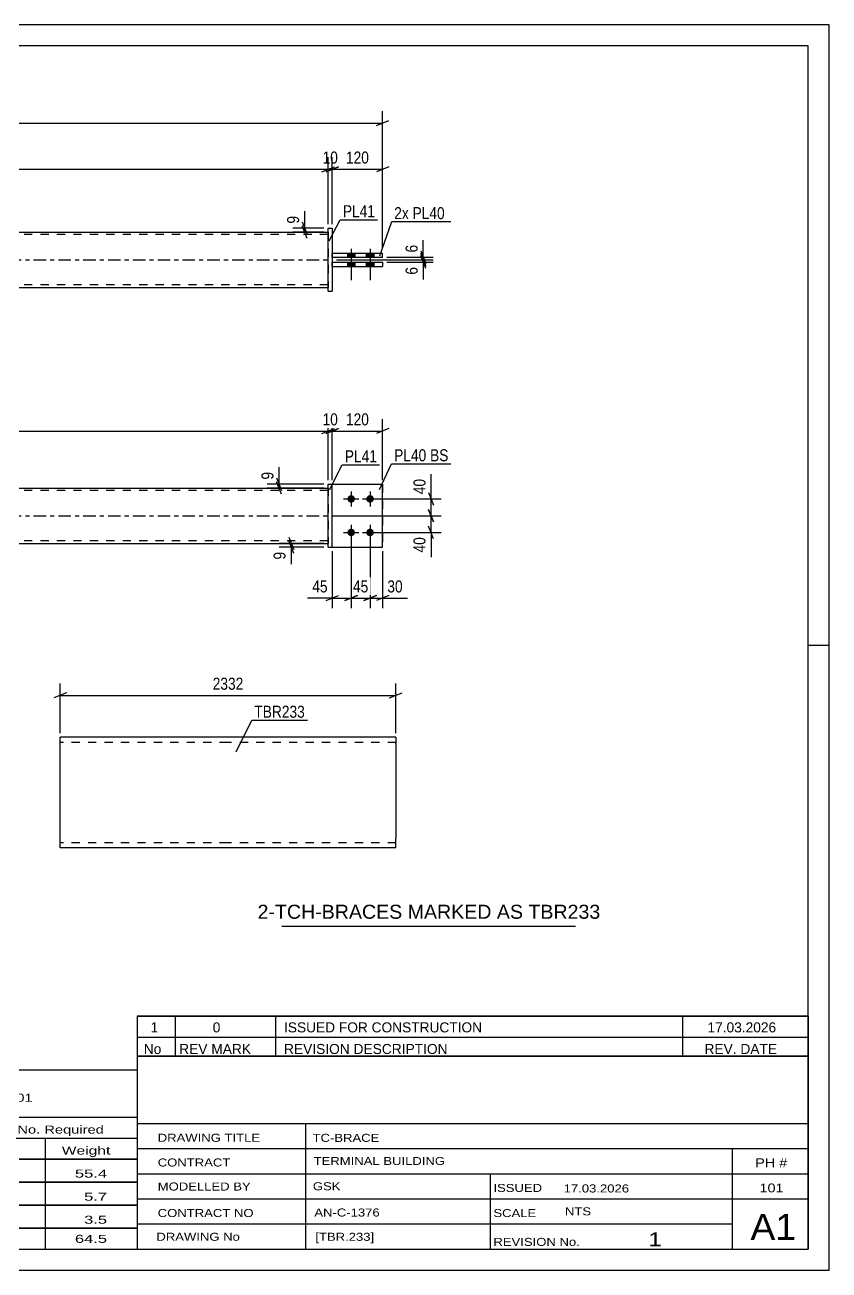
# Model space of a CAD drawing. Header units: millimetres. Extents: x 0 to 420, y 0 to 297.
# Drawn here: x 228.2 to 420, y 0 to 297 of the extents above; entities that cross this region are included whole.
import ezdxf

# ---------------------------------------------------------------- set-up
doc = ezdxf.new("R2010")
doc.units = ezdxf.units.MM
doc.linetypes.add('DXK_LINE_DOT2', pattern=[3.9198, 1.9599, -1.9599])
doc.linetypes.add('DXK_LINE_DOT3', pattern=[5.9187, 2.979, -0.9799, 0.9799, -0.9799])
doc.styles.add('Arial', font='ARIAL.TTF', dxfattribs={"height": 0.2})
doc.styles.add('Arial Narrow', font='ARIALN.TTF', dxfattribs={"height": 0.2})

# ---------------------------------------------------------------- blocks, each defined once
blk = doc.blocks.new('Unknown-582684932-1127')
at = {"color": 5, "linetype": 'Continuous'}
for p, q in [((420, 297), (0, 297)), ((420, 0), (420, 297)), ((415, 292), (5, 292)), ((415, 5), (415, 292)), ((420, 149), (415, 149)), ((5, 5), (415, 5)), ((0, 0), (420, 0))]:
    blk.add_line(p, q, dxfattribs=at)
blk = doc.blocks.new('Bolt-582684932-1413 - 1364')
at = {"linetype": 'Continuous'}
for points in [[(306.02, 184.84), (306.2, 184.82), (306.38, 184.76), (306.55, 184.67), (306.69, 184.54), (306.8, 184.39), (306.87, 184.22), (306.91, 184.03), (306.91, 183.85), (306.87, 183.66), (306.8, 183.49), (306.69, 183.34), (306.55, 183.21), (306.38, 183.12), (306.2, 183.06), (306.02, 183.04), (305.83, 183.06), (305.65, 183.12), (305.49, 183.21), (305.35, 183.34), (305.24, 183.49), (305.16, 183.66), (305.12, 183.85), (305.12, 184.03), (305.16, 184.22), (305.24, 184.39), (305.35, 184.54), (305.49, 184.67), (305.65, 184.76), (305.83, 184.82)], [(310.52, 184.84), (310.7, 184.82), (310.88, 184.76), (311.05, 184.67), (311.19, 184.54), (311.3, 184.39), (311.37, 184.22), (311.41, 184.03), (311.41, 183.85), (311.37, 183.66), (311.3, 183.49), (311.19, 183.34), (311.05, 183.21), (310.88, 183.12), (310.7, 183.06), (310.52, 183.04), (310.33, 183.06), (310.15, 183.12), (309.99, 183.21), (309.85, 183.34), (309.74, 183.49), (309.66, 183.66), (309.62, 183.85), (309.62, 184.03), (309.66, 184.22), (309.74, 184.39), (309.85, 184.54), (309.99, 184.67), (310.15, 184.76), (310.33, 184.82)], [(306.02, 176.84), (306.2, 176.82), (306.38, 176.76), (306.55, 176.67), (306.69, 176.54), (306.8, 176.39), (306.87, 176.22), (306.91, 176.03), (306.91, 175.85), (306.87, 175.66), (306.8, 175.49), (306.69, 175.34), (306.55, 175.21), (306.38, 175.12), (306.2, 175.06), (306.02, 175.04), (305.83, 175.06), (305.65, 175.12), (305.49, 175.21), (305.35, 175.34), (305.24, 175.49), (305.16, 175.66), (305.12, 175.85), (305.12, 176.03), (305.16, 176.22), (305.24, 176.39), (305.35, 176.54), (305.49, 176.67), (305.65, 176.76), (305.83, 176.82)], [(310.52, 176.84), (310.7, 176.82), (310.88, 176.76), (311.05, 176.67), (311.19, 176.54), (311.3, 176.39), (311.37, 176.22), (311.41, 176.03), (311.41, 175.85), (311.37, 175.66), (311.3, 175.49), (311.19, 175.34), (311.05, 175.21), (310.88, 175.12), (310.7, 175.06), (310.52, 175.04), (310.33, 175.06), (310.15, 175.12), (309.99, 175.21), (309.85, 175.34), (309.74, 175.49), (309.66, 175.66), (309.62, 175.85), (309.62, 176.03), (309.66, 176.22), (309.74, 176.39), (309.85, 176.54), (309.99, 176.67), (310.15, 176.76), (310.33, 176.82)]]:
    blk.add_hatch(color=1, dxfattribs=at).paths.add_polyline_path(points)
at = {"color": 1, "linetype": 'Continuous'}
for p, q in [((306.02, 185.74), (306.02, 182.14)), ((310.52, 185.74), (310.52, 182.14)), ((304.22, 183.94), (307.82, 183.94)), ((308.72, 183.94), (312.32, 183.94)), ((304.22, 175.94), (307.82, 175.94)), ((306.02, 177.74), (306.02, 174.14)), ((308.72, 175.94), (312.32, 175.94)), ((310.52, 177.74), (310.52, 174.14))]:
    blk.add_line(p, q, dxfattribs=at)
blk = doc.blocks.new('Part-582684932-1424 - 1364')
at = {"color": 2, "linetype": 'Continuous'}
for p, q in [((300.52, 187.44), (301.52, 187.44)), ((300.52, 172.44), (300.52, 187.44)), ((301.52, 172.44), (301.52, 187.44)), ((300.52, 172.44), (300.52, 172.44)), ((300.52, 172.44), (301.52, 172.44))]:
    blk.add_line(p, q, dxfattribs=at)
at = {"color": 7, "linetype": 'DXK_LINE_DOT2'}
for p, q in [((300.52, 187.44), (301.52, 187.44)), ((300.52, 172.44), (301.52, 172.44))]:
    blk.add_line(p, q, dxfattribs=at)
blk = doc.blocks.new('Part-582684932-1439 - 1364')
at = {"linetype": 'Continuous'}
blk.add_hatch(color=2, dxfattribs=at).paths.add_polyline_path([(154.42, 186.54), (153.62, 187.94), (155.22, 187.94)])
at = {"color": 2, "linetype": 'Continuous'}
for p, q in [((154.42, 186.54), (153.62, 187.94)), ((153.62, 187.94), (155.22, 187.94)), ((155.22, 187.94), (154.42, 186.54)), ((124.42, 186.54), (212.42, 186.54)), ((212.52, 186.54), (300.52, 186.54)), ((124.42, 173.34), (212.42, 173.34)), ((212.52, 173.34), (300.52, 173.34))]:
    blk.add_line(p, q, dxfattribs=at)
at = {"color": 7, "linetype": 'DXK_LINE_DOT2'}
for p, q in [((124.42, 173.34), (124.42, 186.54)), ((212.42, 185.94), (124.42, 185.94)), ((300.52, 185.94), (212.52, 185.94)), ((300.52, 186.54), (300.52, 173.34)), ((212.42, 173.94), (124.42, 173.94)), ((300.52, 173.94), (212.52, 173.94))]:
    blk.add_line(p, q, dxfattribs=at)
at = {"color": 7, "linetype": 'DXK_LINE_DOT3'}
for p, q in [((124.42, 179.94), (212.42, 179.94)), ((212.52, 179.94), (300.52, 179.94))]:
    blk.add_line(p, q, dxfattribs=at)
at = {"color": 2, "linetype": 'Continuous'}
blk.add_circle((154.42, 187.44), 1, dxfattribs=at)
blk = doc.blocks.new('Part-582684932-1444 - 1364')
at = {"color": 2, "linetype": 'Continuous'}
for p, q in [((301.52, 187.44), (313.52, 187.44)), ((313.52, 187.44), (313.52, 187.44)), ((313.52, 172.44), (313.52, 187.44)), ((301.52, 172.44), (313.52, 172.44))]:
    blk.add_line(p, q, dxfattribs=at)
at = {"color": 7, "linetype": 'DXK_LINE_DOT2'}
for p, q in [((301.52, 187.44), (313.52, 187.44)), ((301.52, 172.44), (301.52, 187.44)), ((301.52, 172.44), (301.52, 172.44)), ((301.52, 172.44), (313.52, 172.44))]:
    blk.add_line(p, q, dxfattribs=at)
blk = doc.blocks.new('Part-582684932-1449 - 1364')
at = {"color": 7, "linetype": 'DXK_LINE_DOT2'}
for p, q in [((301.52, 187.44), (313.52, 187.44)), ((301.52, 172.44), (301.52, 187.44)), ((301.52, 187.44), (313.52, 187.44)), ((313.52, 187.44), (313.52, 187.44)), ((313.52, 187.44), (313.52, 172.44)), ((301.52, 172.44), (301.52, 172.44)), ((301.52, 172.44), (313.52, 172.44)), ((301.52, 172.44), (313.52, 172.44))]:
    blk.add_line(p, q, dxfattribs=at)
blk = doc.blocks.new('Part-582684932-1751 - 1745')
at = {"linetype": 'Continuous'}
blk.add_hatch(color=2, dxfattribs=at).paths.add_polyline_path([(154.42, 240.99), (153.62, 242.39), (155.22, 242.39)])
at = {"color": 2, "linetype": 'Continuous'}
for p, q in [((124.42, 247.59), (212.42, 247.59)), ((212.52, 247.59), (300.52, 247.59)), ((154.42, 240.99), (153.62, 242.39)), ((153.62, 242.39), (155.22, 242.39)), ((155.22, 242.39), (154.42, 240.99)), ((124.42, 234.39), (212.42, 234.39)), ((212.52, 234.39), (300.52, 234.39))]:
    blk.add_line(p, q, dxfattribs=at)
at = {"color": 7, "linetype": 'DXK_LINE_DOT2'}
for p, q in [((124.42, 247.59), (124.42, 234.39)), ((212.42, 246.99), (124.42, 246.99)), ((300.52, 246.99), (212.52, 246.99)), ((300.52, 247.59), (300.52, 234.39)), ((212.42, 234.99), (124.42, 234.99)), ((300.52, 234.99), (212.52, 234.99))]:
    blk.add_line(p, q, dxfattribs=at)
at = {"color": 7, "linetype": 'DXK_LINE_DOT3'}
for p, q in [((124.42, 240.99), (212.42, 240.99)), ((212.52, 240.99), (300.52, 240.99))]:
    blk.add_line(p, q, dxfattribs=at)
at = {"color": 2, "linetype": 'Continuous'}
blk.add_circle((154.42, 241.89), 1, dxfattribs=at)
blk = doc.blocks.new('Part-582684932-1756 - 1745')
at = {"color": 2, "linetype": 'Continuous'}
for p, q in [((301.52, 240.39), (313.52, 240.39)), ((301.52, 239.39), (301.52, 240.39)), ((301.52, 239.39), (301.52, 239.39)), ((301.52, 239.39), (313.52, 239.39)), ((313.52, 240.39), (313.52, 239.39))]:
    blk.add_line(p, q, dxfattribs=at)
at = {"color": 7, "linetype": 'DXK_LINE_DOT2'}
for p, q in [((301.52, 240.39), (313.52, 240.39)), ((301.52, 239.39), (313.52, 239.39))]:
    blk.add_line(p, q, dxfattribs=at)
blk = doc.blocks.new('Part-582684932-1761 - 1745')
at = {"color": 2, "linetype": 'Continuous'}
for p, q in [((301.52, 242.59), (313.52, 242.59)), ((301.52, 241.59), (301.52, 242.59)), ((301.52, 241.59), (301.52, 241.59)), ((301.52, 241.59), (313.52, 241.59)), ((313.52, 241.59), (313.52, 242.59))]:
    blk.add_line(p, q, dxfattribs=at)
at = {"color": 7, "linetype": 'DXK_LINE_DOT2'}
for p, q in [((301.52, 242.59), (313.52, 242.59)), ((301.52, 241.59), (313.52, 241.59))]:
    blk.add_line(p, q, dxfattribs=at)
blk = doc.blocks.new('Part-582684932-1766 - 1745')
at = {"color": 2, "linetype": 'Continuous'}
for p, q in [((300.52, 248.49), (300.52, 248.49)), ((300.52, 233.49), (300.52, 248.49)), ((300.52, 248.49), (301.52, 248.49)), ((301.52, 248.49), (301.52, 248.49)), ((301.52, 248.49), (301.52, 233.49)), ((300.52, 233.49), (301.52, 233.49)), ((300.52, 233.49), (300.52, 233.49)), ((301.52, 233.49), (301.52, 233.49))]:
    blk.add_line(p, q, dxfattribs=at)
at = {"color": 7, "linetype": 'DXK_LINE_DOT2'}
for p, q in [((300.52, 248.49), (301.52, 248.49)), ((300.52, 233.49), (301.52, 233.49)), ((301.52, 233.49), (301.52, 233.49))]:
    blk.add_line(p, q, dxfattribs=at)
blk = doc.blocks.new('Bolt-582684932-1782 - 1745')
at = {"linetype": 'Continuous'}
for points in [[(306.92, 242.59), (305.12, 242.59), (305.12, 241.59), (306.92, 241.59)], [(306.92, 242.59), (305.12, 242.59), (305.12, 241.59), (306.92, 241.59)], [(311.42, 242.59), (309.62, 242.59), (309.62, 241.59), (311.42, 241.59)], [(311.42, 242.59), (309.62, 242.59), (309.62, 241.59), (311.42, 241.59)], [(306.92, 240.39), (305.12, 240.39), (305.12, 239.39), (306.92, 239.39)], [(306.92, 240.39), (305.12, 240.39), (305.12, 239.39), (306.92, 239.39)], [(311.42, 240.39), (309.62, 240.39), (309.62, 239.39), (311.42, 239.39)], [(311.42, 240.39), (309.62, 240.39), (309.62, 239.39), (311.42, 239.39)]]:
    blk.add_hatch(color=1, dxfattribs=at).paths.add_polyline_path(points)
at = {"color": 1, "linetype": 'Continuous'}
for p, q in [((306.02, 243.59), (306.02, 236.09)), ((306.02, 243.59), (306.02, 236.09)), ((310.52, 243.59), (310.52, 236.09)), ((310.52, 243.59), (310.52, 236.09)), ((305.12, 242.59), (305.12, 241.59)), ((305.12, 242.59), (305.12, 241.59)), ((306.92, 242.59), (306.92, 241.59)), ((306.92, 242.59), (306.92, 241.59)), ((309.62, 242.59), (309.62, 241.59)), ((309.62, 242.59), (309.62, 241.59)), ((311.42, 242.59), (311.42, 241.59)), ((311.42, 242.59), (311.42, 241.59)), ((305.12, 240.39), (305.12, 239.39)), ((305.12, 240.39), (305.12, 239.39)), ((306.92, 240.39), (306.92, 239.39)), ((306.92, 240.39), (306.92, 239.39)), ((309.62, 240.39), (309.62, 239.39)), ((309.62, 240.39), (309.62, 239.39)), ((311.42, 240.39), (311.42, 239.39)), ((311.42, 240.39), (311.42, 239.39))]:
    blk.add_line(p, q, dxfattribs=at)
blk = doc.blocks.new('Part-582684932-2260 - 2254')
at = {"color": 2, "linetype": 'Continuous'}
for p, q in [((276.59, 127.08), (236.59, 127.08)), ((236.59, 100.86), (236.59, 127.08)), ((316.69, 127.08), (276.69, 127.08)), ((316.69, 127.08), (316.69, 103.08)), ((316.69, 100.68), (316.69, 103.08)), ((236.59, 100.68), (236.59, 100.86)), ((276.59, 100.68), (236.59, 100.68)), ((316.69, 100.68), (276.69, 100.68))]:
    blk.add_line(p, q, dxfattribs=at)
at = {"color": 7, "linetype": 'DXK_LINE_DOT2'}
for p, q in [((276.59, 125.88), (236.59, 125.88)), ((316.69, 125.88), (276.69, 125.88)), ((316.69, 125.88), (316.69, 125.79)), ((316.69, 125.79), (316.69, 125.88)), ((316.69, 125.6), (316.69, 125.79)), ((316.69, 125.79), (316.69, 125.6)), ((236.59, 101.88), (236.59, 101.97)), ((276.59, 101.88), (236.59, 101.88)), ((316.69, 101.88), (276.69, 101.88)), ((316.69, 101.97), (316.69, 102.62)), ((316.69, 101.88), (316.69, 101.97))]:
    blk.add_line(p, q, dxfattribs=at)
blk = doc.blocks.new('StraightDimension-582684932-1681 - 1364')
at = {"color": 7, "linetype": 'Continuous'}
for p, q in [((324.48, 181.44), (325.68, 178.44)), ((301.52, 179.94), (327.48, 179.94)), ((325.08, 175.94), (325.08, 179.94)), ((311.52, 175.94), (327.48, 175.94)), ((325.68, 174.44), (324.48, 177.44))]:
    blk.add_line(p, q, dxfattribs=at)
at = {"color": 0}
blk.add_wipeout([(324.33, 175.41), (320.13, 175.41), (320.13, 170.56), (324.33, 170.56)], dxfattribs=at)
at = {"color": 7, "linetype": 'Continuous'}
blk.add_line((325.08, 175.94), (325.08, 170.03), dxfattribs=at)
blk.add_line((325.08, 175.94), (325.08, 170.03), dxfattribs=at)
at = {"color": 3, "style": 'Arial Narrow'}
blk.add_text('40', height=2.863, rotation=90.0002, dxfattribs=at).set_placement((323.73, 171.16))
blk = doc.blocks.new('StraightDimension-582684932-1529 - 1364')
at = {"color": 7, "linetype": 'Continuous'}
for p, q in [((301.52, 188.44), (301.52, 202.98)), ((313.52, 188.44), (313.52, 202.98)), ((300.02, 199.53), (303.02, 200.73)), ((301.52, 200.13), (313.52, 200.13)), ((315.02, 200.73), (312.02, 199.53))]:
    blk.add_line(p, q, dxfattribs=at)
at = {"color": 0}
blk.add_wipeout([(310.86, 200.88), (310.86, 205.08), (304.17, 205.08), (304.17, 200.88)], dxfattribs=at)
at = {"color": 3, "style": 'Arial Narrow'}
blk.add_text('120', height=2.863, dxfattribs=at).set_placement((304.77, 201.48))
blk = doc.blocks.new('StraightDimension-582684932-1641 - 1364')
at = {"color": 7, "linetype": 'Continuous'}
for p, q in [((310.52, 174.94), (310.52, 157.89)), ((313.52, 171.44), (313.52, 157.89)), ((309.02, 159.69), (312.02, 160.89)), ((315.02, 160.89), (312.02, 159.69)), ((310.52, 160.29), (313.52, 160.29))]:
    blk.add_line(p, q, dxfattribs=at)
at = {"color": 0}
blk.add_wipeout([(318.9, 161.04), (318.9, 165.24), (314.04, 165.24), (314.04, 161.04)], dxfattribs=at)
at = {"color": 7, "linetype": 'Continuous'}
blk.add_line((313.52, 160.29), (319.42, 160.29), dxfattribs=at)
blk.add_line((313.52, 160.29), (319.42, 160.29), dxfattribs=at)
at = {"color": 3, "style": 'Arial Narrow'}
blk.add_text('30', height=2.863, dxfattribs=at).set_placement((314.64, 161.64))
blk = doc.blocks.new('StraightDimension-582684932-1502 - 1364')
at = {"color": 7, "linetype": 'Continuous'}
for p, q in [((124.42, 188.44), (124.42, 202.98)), ((300.52, 188.44), (300.52, 202.98)), ((125.92, 200.73), (122.92, 199.53)), ((124.42, 200.13), (300.52, 200.13)), ((299.02, 199.53), (302.02, 200.73))]:
    blk.add_line(p, q, dxfattribs=at)
at = {"color": 0}
blk.add_wipeout([(216.72, 200.88), (216.72, 205.08), (208.21, 205.08), (208.21, 200.88)], dxfattribs=at)
at = {"color": 3, "style": 'Arial Narrow'}
blk.add_text('2332', height=2.863, dxfattribs=at).set_placement((208.81, 201.48))
blk = doc.blocks.new('StraightDimension-582684932-1511 - 1364')
at = {"color": 7, "linetype": 'Continuous'}
for p, q in [((300.52, 188.44), (300.52, 202.98)), ((301.52, 188.44), (301.52, 202.98)), ((299.02, 199.53), (302.02, 200.73)), ((303.02, 200.73), (300.02, 199.53)), ((300.52, 200.13), (301.52, 200.13))]:
    blk.add_line(p, q, dxfattribs=at)
at = {"color": 0}
blk.add_wipeout([(303.44, 200.88), (303.44, 205.08), (298.59, 205.08), (298.59, 200.88)], dxfattribs=at)
at = {"color": 3, "style": 'Arial Narrow'}
blk.add_text('10', height=2.863, dxfattribs=at).set_placement((299.19, 201.48))
blk = doc.blocks.new('StraightDimension-582684932-1632 - 1364')
at = {"color": 7, "linetype": 'Continuous'}
for p, q in [((299.52, 173.34), (288.87, 173.34)), ((299.52, 172.44), (288.87, 172.44)), ((291.12, 174.84), (292.32, 171.84)), ((292.32, 170.94), (291.12, 173.94)), ((291.72, 172.44), (291.72, 173.34))]:
    blk.add_line(p, q, dxfattribs=at)
at = {"color": 0}
blk.add_wipeout([(290.97, 171.91), (286.77, 171.91), (286.77, 168.89), (290.97, 168.89)], dxfattribs=at)
at = {"color": 7, "linetype": 'Continuous'}
blk.add_line((291.72, 172.44), (291.72, 168.36), dxfattribs=at)
blk.add_line((291.72, 172.44), (291.72, 168.36), dxfattribs=at)
at = {"color": 3, "style": 'Arial Narrow'}
blk.add_text('9', height=2.86, rotation=90.0002, dxfattribs=at).set_placement((290.37, 169.49))
blk = doc.blocks.new('StraightDimension-582684932-1654 - 1364')
at = {"color": 7, "linetype": 'Continuous'}
for p, q in [((306.02, 174.94), (306.02, 157.89)), ((310.52, 174.94), (310.52, 157.89)), ((304.52, 159.69), (307.52, 160.89)), ((312.02, 160.89), (309.02, 159.69)), ((306.02, 160.29), (310.52, 160.29))]:
    blk.add_line(p, q, dxfattribs=at)
at = {"color": 0}
blk.add_wipeout([(310.69, 161.04), (310.69, 165.24), (305.84, 165.24), (305.84, 161.04)], dxfattribs=at)
at = {"color": 3, "style": 'Arial Narrow'}
blk.add_text('45', height=2.863, dxfattribs=at).set_placement((306.44, 161.64))
blk = doc.blocks.new('StraightDimension-582684932-1664 - 1364')
at = {"color": 7, "linetype": 'Continuous'}
for p, q in [((306.02, 174.94), (306.02, 157.89)), ((301.52, 171.44), (301.52, 157.89)), ((300.02, 159.69), (303.02, 160.89)), ((307.52, 160.89), (304.52, 159.69)), ((301.52, 160.29), (306.02, 160.29))]:
    blk.add_line(p, q, dxfattribs=at)
at = {"color": 0}
blk.add_wipeout([(300.99, 161.04), (300.99, 165.24), (296.14, 165.24), (296.14, 161.04)], dxfattribs=at)
at = {"color": 7, "linetype": 'Continuous'}
blk.add_line((301.52, 160.29), (295.61, 160.29), dxfattribs=at)
blk.add_line((301.52, 160.29), (295.61, 160.29), dxfattribs=at)
at = {"color": 3, "style": 'Arial Narrow'}
blk.add_text('45', height=2.863, dxfattribs=at).set_placement((296.74, 161.64))
blk = doc.blocks.new('StraightDimension-582684932-1694 - 1364')
at = {"color": 7, "linetype": 'Continuous'}
for p, q in [((324.48, 185.44), (325.68, 182.44)), ((311.52, 183.94), (327.48, 183.94)), ((325.68, 178.44), (324.48, 181.44)), ((325.08, 179.94), (325.08, 183.94)), ((301.52, 179.94), (327.48, 179.94))]:
    blk.add_line(p, q, dxfattribs=at)
at = {"color": 0}
blk.add_wipeout([(324.33, 189.32), (320.13, 189.32), (320.13, 184.46), (324.33, 184.46)], dxfattribs=at)
at = {"color": 7, "linetype": 'Continuous'}
blk.add_line((325.08, 183.94), (325.08, 189.85), dxfattribs=at)
blk.add_line((325.08, 183.94), (325.08, 189.85), dxfattribs=at)
at = {"color": 3, "style": 'Arial Narrow'}
blk.add_text('40', height=2.863, rotation=90.0002, dxfattribs=at).set_placement((323.73, 185.06))
blk = doc.blocks.new('StraightDimension-582684932-1708 - 1364')
at = {"color": 7, "linetype": 'Continuous'}
for p, q in [((299.52, 187.44), (285.98, 187.44)), ((288.23, 188.94), (289.43, 185.94)), ((289.43, 185.04), (288.23, 188.04)), ((288.83, 186.54), (288.83, 187.44)), ((299.52, 186.54), (285.98, 186.54))]:
    blk.add_line(p, q, dxfattribs=at)
at = {"color": 0}
blk.add_wipeout([(288.08, 190.99), (283.88, 190.99), (283.88, 187.96), (288.08, 187.96)], dxfattribs=at)
at = {"color": 7, "linetype": 'Continuous'}
blk.add_line((288.83, 187.44), (288.83, 191.52), dxfattribs=at)
blk.add_line((288.83, 187.44), (288.83, 191.52), dxfattribs=at)
at = {"color": 3, "style": 'Arial Narrow'}
blk.add_text('9', height=2.86, rotation=90.0002, dxfattribs=at).set_placement((287.48, 188.56))
blk = doc.blocks.new('StraightDimension-582684932-1902 - 1745')
at = {"color": 7, "linetype": 'Continuous'}
for p, q in [((300.52, 249.49), (300.52, 265.43)), ((301.52, 249.49), (301.52, 265.43)), ((299.02, 261.98), (302.02, 263.18)), ((303.02, 263.18), (300.02, 261.98)), ((300.52, 262.58), (301.52, 262.58))]:
    blk.add_line(p, q, dxfattribs=at)
at = {"color": 0}
blk.add_wipeout([(303.44, 263.33), (303.44, 267.53), (298.59, 267.53), (298.59, 263.33)], dxfattribs=at)
at = {"color": 3, "style": 'Arial Narrow'}
blk.add_text('10', height=2.863, dxfattribs=at).set_placement((299.19, 263.93))
blk = doc.blocks.new('StraightDimension-582684932-1787 - 1745')
at = {"color": 7, "linetype": 'Continuous'}
for p, q in [((294.34, 249.99), (295.54, 246.99)), ((299.52, 248.49), (292.09, 248.49)), ((299.52, 247.59), (292.09, 247.59)), ((295.54, 246.09), (294.34, 249.09)), ((294.94, 247.59), (294.94, 248.49))]:
    blk.add_line(p, q, dxfattribs=at)
at = {"color": 0}
blk.add_wipeout([(294.19, 252.04), (289.99, 252.04), (289.99, 249.01), (294.19, 249.01)], dxfattribs=at)
at = {"color": 7, "linetype": 'Continuous'}
blk.add_line((294.94, 248.49), (294.94, 252.56), dxfattribs=at)
blk.add_line((294.94, 248.49), (294.94, 252.56), dxfattribs=at)
at = {"color": 3, "style": 'Arial Narrow'}
blk.add_text('9', height=2.86, rotation=90.0002, dxfattribs=at).set_placement((293.59, 249.61))
blk = doc.blocks.new('StraightDimension-582684932-1798 - 1745')
at = {"color": 7, "linetype": 'Continuous'}
for p, q in [((302.52, 240.99), (325.61, 240.99)), ((322.61, 242.49), (323.81, 239.49)), ((323.81, 238.89), (322.61, 241.89)), ((323.21, 240.39), (323.21, 240.99)), ((314.52, 240.39), (325.61, 240.39))]:
    blk.add_line(p, q, dxfattribs=at)
at = {"color": 0}
blk.add_wipeout([(322.46, 239.86), (318.26, 239.86), (318.26, 236.83), (322.46, 236.83)], dxfattribs=at)
at = {"color": 7, "linetype": 'Continuous'}
blk.add_line((323.21, 240.39), (323.21, 236.31), dxfattribs=at)
blk.add_line((323.21, 240.39), (323.21, 236.31), dxfattribs=at)
at = {"color": 3, "style": 'Arial Narrow'}
blk.add_text('6', height=2.86, rotation=90.0002, dxfattribs=at).set_placement((321.86, 237.43))
blk = doc.blocks.new('StraightDimension-582684932-1807 - 1745')
at = {"color": 7, "linetype": 'Continuous'}
for p, q in [((302.52, 240.99), (325.61, 240.99)), ((314.52, 241.59), (325.61, 241.59)), ((322.61, 243.09), (323.81, 240.09)), ((323.81, 239.49), (322.61, 242.49)), ((323.21, 240.99), (323.21, 241.59))]:
    blk.add_line(p, q, dxfattribs=at)
at = {"color": 0}
blk.add_wipeout([(322.46, 245.14), (318.26, 245.14), (318.26, 242.11), (322.46, 242.11)], dxfattribs=at)
at = {"color": 7, "linetype": 'Continuous'}
blk.add_line((323.21, 241.59), (323.21, 245.66), dxfattribs=at)
blk.add_line((323.21, 241.59), (323.21, 245.66), dxfattribs=at)
at = {"color": 3, "style": 'Arial Narrow'}
blk.add_text('6', height=2.86, rotation=90.0002, dxfattribs=at).set_placement((321.86, 242.71))
blk = doc.blocks.new('StraightDimension-582684932-1892 - 1745')
at = {"color": 7, "linetype": 'Continuous'}
for p, q in [((124.42, 249.49), (124.42, 265.43)), ((300.52, 249.49), (300.52, 265.43)), ((125.92, 263.18), (122.92, 261.98)), ((124.42, 262.58), (300.52, 262.58)), ((299.02, 261.98), (302.02, 263.18))]:
    blk.add_line(p, q, dxfattribs=at)
at = {"color": 0}
blk.add_wipeout([(216.72, 263.33), (216.72, 267.53), (208.21, 267.53), (208.21, 263.33)], dxfattribs=at)
at = {"color": 3, "style": 'Arial Narrow'}
blk.add_text('2332', height=2.863, dxfattribs=at).set_placement((208.81, 263.93))
blk = doc.blocks.new('StraightDimension-582684932-1912 - 1745')
at = {"color": 7, "linetype": 'Continuous'}
for p, q in [((301.52, 249.49), (301.52, 265.43)), ((313.52, 243.59), (313.52, 265.43)), ((300.02, 261.98), (303.02, 263.18)), ((301.52, 262.58), (313.52, 262.58)), ((315.02, 263.18), (312.02, 261.98))]:
    blk.add_line(p, q, dxfattribs=at)
at = {"color": 0}
blk.add_wipeout([(310.86, 263.33), (310.86, 267.53), (304.17, 267.53), (304.17, 263.33)], dxfattribs=at)
at = {"color": 3, "style": 'Arial Narrow'}
blk.add_text('120', height=2.863, dxfattribs=at).set_placement((304.77, 263.93))
blk = doc.blocks.new('StraightDimension-582684932-1923 - 1745')
at = {"color": 7, "linetype": 'Continuous'}
for p, q in [((111.42, 243.59), (111.42, 276.43)), ((313.52, 243.59), (313.52, 276.43)), ((112.92, 274.18), (109.92, 272.98)), ((111.42, 273.58), (313.52, 273.58)), ((312.02, 272.98), (315.02, 274.18))]:
    blk.add_line(p, q, dxfattribs=at)
at = {"color": 0}
blk.add_wipeout([(216.72, 274.33), (216.72, 278.53), (208.21, 278.53), (208.21, 274.33)], dxfattribs=at)
at = {"color": 3, "style": 'Arial Narrow'}
blk.add_text('2592', height=2.863, dxfattribs=at).set_placement((208.81, 274.93))
blk = doc.blocks.new('StraightDimension-582684932-2264 - 2254')
at = {"color": 7, "linetype": 'Continuous'}
for p, q in [((236.59, 128.08), (236.59, 139.93)), ((316.69, 128.08), (316.69, 139.93)), ((238.09, 137.68), (235.09, 136.48)), ((236.59, 137.08), (316.69, 137.08)), ((315.19, 136.48), (318.19, 137.68))]:
    blk.add_line(p, q, dxfattribs=at)
at = {"color": 0}
blk.add_wipeout([(280.9, 137.83), (280.9, 142.03), (272.39, 142.03), (272.39, 137.83)], dxfattribs=at)
at = {"color": 3, "style": 'Arial Narrow'}
blk.add_text('2332', height=2.863, dxfattribs=at).set_placement((272.99, 138.43))
blk = doc.blocks.new('Unknown-582684932-2784')
at = {"color": 7, "linetype": 'Continuous'}
for p, q in [((255, 51.05), (255, 5)), ((255, 51.05), (415, 51.05)), ((415, 51), (415, 5)), ((255, 35), (415, 35)), ((295.14, 35), (295.14, 5)), ((255, 29), (415, 29)), ((397, 5.05), (397, 29.05)), ((255, 23), (415, 23)), ((339.14, 23), (339.14, 5)), ((255, 17), (415, 17)), ((255, 11), (397, 11)), ((255, 5), (415, 5))]:
    blk.add_line(p, q, dxfattribs=at)
at = {"color": 7, "style": 'Arial Narrow'}
for s, height, width, p in [('DRAWING TITLE', 1.9089, 1.425378, (259.88, 30.61)), ('TC-BRACE', 1.909, 1.425378, (296.81, 30.59)), ('TERMINAL BUILDING', 1.9089, 1.425378, (297.06, 25.07)), ('CONTRACT', 1.909, 1.425378, (259.88, 24.71)), ('MODELLED BY', 1.9089, 1.425378, (259.88, 18.98)), ('GSK', 1.909, 1.425378, (296.88, 19.04)), ('ISSUED', 1.909, 1.425378, (339.94, 18.64)), ('17.03.2026', 1.909, 1.425378, (356.69, 18.52)), ('CONTRACT NO', 1.9089, 1.425378, (259.88, 12.66)), ('AN-C-1376', 1.909, 1.425378, (297.23, 12.78)), ('SCALE', 1.909, 1.425378, (339.94, 12.65)), ('A1', 6.204, 1.25, (401.24, 7.2)), ('DRAWING No', 1.909, 1.425378, (259.56, 7)), ('[TBR.233]', 1.909, 1.425378, (297.46, 6.99)), ('1', 3.34, 1.5, (376.91, 5.68)), ('REVISION No.', 1.9089, 1.425378, (339.94, 5.77))]:
    blk.add_text(s, height=height, dxfattribs=dict(at, width=width)).set_placement(p)
at = {"color": 7, "linetype": 'Continuous', "style": 'Arial Narrow'}
for s, height, width, p in [('PH #', 2.1, 1.42538, (402.4, 24.55)), ('101', 2.1, 1.42538, (403.41, 18.55)), ('NTS', 1.909, 1.425378, (357, 13.05))]:
    blk.add_text(s, height=height, dxfattribs=dict(at, width=width)).set_placement(p)
blk = doc.blocks.new('Unknown-582684932-2785')
at = {"color": 7, "linetype": 'Continuous'}
for p, q in [((255, 60.55), (415, 60.55)), ((415, 60.55), (255, 60.55)), ((255, 60.55), (255, 55.55)), ((264, 60.55), (264, 55.55)), ((288, 60.55), (288, 55.55)), ((385, 60.55), (385, 55.55)), ((415, 60.55), (415, 55.55)), ((255, 55.55), (415, 55.55)), ((255, 55.55), (255, 51.05)), ((255, 55.55), (415, 55.55)), ((264, 55.55), (264, 51.05)), ((288, 55.55), (288, 51.05)), ((385, 55.55), (385, 51.05)), ((415, 55.55), (415, 51.05)), ((415, 51.05), (255, 51.05))]:
    blk.add_line(p, q, dxfattribs=at)
at = {"color": 7, "linetype": 'Continuous', "style": 'Arial Narrow'}
for s, height, width, p in [('1', 2.39, 1.196471, (258.16, 56.7)), ('0', 2.39, 1.196471, (273, 56.7)), ('ISSUED FOR CONSTRUCTION', 2.3861, 1.196471, (290, 56.7)), ('17.03.2026', 2.386, 1.196471, (391, 56.7)), ('No', 2.386, 1.2, (256.54, 51.55)), ('REV MARK', 2.386, 1.2, (265, 51.55)), ('REVISION DESCRIPTION', 2.3861, 1.2, (290, 51.55)), ('REV. DATE', 2.386, 1.2, (390.28, 51.55))]:
    blk.add_text(s, height=height, dxfattribs=dict(at, width=width)).set_placement(p)
blk = doc.blocks.new('Unknown-582684932-2786')
at = {"color": 7, "linetype": 'Continuous'}
for p, q in [((95, 47.75), (255, 47.75)), ((95, 36.5), (95, 47.75)), ((255, 47.75), (255, 36.5)), ((95, 36.5), (255, 36.5)), ((95, 36.5), (95, 31.5)), ((255, 36.5), (255, 31.5)), ((95, 31.5), (255, 31.5)), ((95, 31.5), (95, 26.5)), ((119, 31.5), (119, 26.5)), ((154.5, 31.5), (154.5, 26.5)), ((180.5, 31.5), (180.5, 26.5)), ((193.5, 31.5), (193.5, 26.5)), ((211, 31.5), (211, 26.5)), ((233, 31.5), (233, 26.5)), ((255, 31.5), (255, 26.5)), ((95, 26.5), (255, 26.5)), ((95, 26.45), (95, 21.05)), ((95, 26.45), (255, 26.45)), ((119, 26.5), (119, 21)), ((154.5, 26.5), (154.5, 21)), ((180.5, 26.5), (180.5, 21)), ((193.5, 26.5), (193.5, 21)), ((211, 26.5), (211, 21)), ((233, 26.5), (233, 21)), ((255, 26.45), (255, 21.05)), ((95, 21.05), (255, 21.05)), ((95, 20.95), (95, 15.55)), ((95, 20.95), (255, 20.95)), ((119, 21), (119, 15.5)), ((154.5, 21), (154.5, 15.5)), ((180.5, 21), (180.5, 15.5)), ((193.5, 21), (193.5, 15.5)), ((211, 21), (211, 15.5)), ((233, 21), (233, 15.5)), ((255, 20.95), (255, 15.55)), ((95, 15.55), (255, 15.55)), ((95, 15.45), (95, 10.05)), ((95, 15.45), (255, 15.45)), ((119, 15.5), (119, 10)), ((154.5, 15.5), (154.5, 10)), ((180.5, 15.5), (180.5, 10)), ((193.5, 15.5), (193.5, 10)), ((211, 15.5), (211, 10)), ((233, 15.5), (233, 10)), ((255, 15.45), (255, 10.05)), ((95, 10.05), (255, 10.05)), ((95, 10), (255, 10)), ((95, 10), (95, 5)), ((211, 10), (211, 5)), ((233, 10), (233, 5)), ((255, 10), (255, 5)), ((95, 5), (255, 5))]:
    blk.add_line(p, q, dxfattribs=at)
at = {"color": 7, "style": 'Arial Narrow'}
for s, height, width, p in [('GENERAL NOTES & WELD DETAILS :', 2.8633, 1.4, (96.15, 40.06)), ('REFER TYP DRAWING TYP-01', 1.9089, 1.6, (179.7, 40.16)), ("MATERIAL LIST FOR ASSEMBLY MK'D", 1.9089, 1.6, (96.15, 32.56)), ('TBR233', 1.909, 1.794707, (187.59, 32.47)), ('2', 1.91, 1.794707, (217.08, 32.56)), ('No. Required', 1.9089, 1.6, (226.41, 32.56)), ('Mark', 1.909, 1.7, (96.34, 27.5)), ('Profile', 1.909, 1.7, (129.41, 27.5)), ('Material', 1.909, 1.7, (159.54, 27.56)), ('No.', 1.909, 1.7, (184.5, 27.56)), ('Length', 1.909, 1.7, (195, 27.56)), ('Area', 1.909, 1.7, (217.5, 27.56)), ('Weight', 1.909, 1.7, (237, 27.56))]:
    blk.add_text(s, height=height, dxfattribs=dict(at, width=width)).set_placement(p)
at = {"color": 7, "linetype": 'Continuous', "style": 'Arial Narrow'}
for s, height, width, p in [('TBR233', 1.909, 1.794707, (96.5, 22.06)), ('SHS132*6', 1.909, 1.794707, (121, 22.06)), ('E350', 1.909, 1.794707, (160.74, 22.06)), ('1', 1.91, 1.794707, (184.86, 22.06)), ('2332', 1.909, 1.794707, (197.58, 22.06)), ('1.2', 1.909, 1.794707, (221.32, 22.06)), ('55.4', 1.909, 1.794707, (240.14, 22.06)), ('PL40', 1.909, 1.794707, (96.5, 16.56)), ('PL10*120', 1.909, 1.794707, (121, 16.56)), ('E350', 1.909, 1.794707, (160.74, 16.56)), ('4', 1.91, 1.794707, (184.86, 16.56)), ('150', 1.909, 1.794707, (199.77, 16.56)), ('0.0', 1.909, 1.794707, (221.32, 16.56)), ('5.7', 1.909, 1.794707, (242.33, 16.56)), ('PL41', 1.909, 1.794707, (96.5, 11.06)), ('PL10*150', 1.909, 1.794707, (121, 11.06)), ('E350', 1.909, 1.794707, (160.74, 11.06)), ('2', 1.91, 1.794707, (184.86, 11.06)), ('150', 1.909, 1.794707, (199.77, 11.06)), ('0.1', 1.909, 1.794707, (221.32, 11.06)), ('3.5', 1.909, 1.794707, (242.33, 11.06)), ('Total', 1.909, 1.7, (197.33, 6.5)), ('1.5', 1.909, 1.794707, (220.83, 6.5)), ('64.5', 1.909, 1.794707, (240.14, 6.5))]:
    blk.add_text(s, height=height, dxfattribs=dict(at, width=width)).set_placement(p)
blk = doc.blocks.new('Unknown-582684932-2787')
at = {"color": 7, "linetype": 'Continuous'}
blk.add_line((289.5, 82.05), (359.5, 82.05), dxfattribs=at)
at = {"color": 7, "style": 'Arial'}
blk.add_text('2-TCH-BRACES MARKED AS TBR233', height=3.3428, dxfattribs=at).set_placement((283.69, 83.8))
blk = doc.blocks.new('Mark-582684932-1420 - 1364')
at = {"color": 0}
blk.add_wipeout([(312.17, 192.69), (312.17, 195.69), (304.49, 195.69), (304.49, 192.69)], dxfattribs=at)
blk.add_wipeout([(312.17, 192.69), (312.17, 195.69), (304.49, 195.69), (304.49, 192.69)], dxfattribs=at)
at = {"color": 30, "linetype": 'Continuous'}
for p, q in [((300.83, 186.14), (303.89, 192.09)), ((303.89, 192.09), (312.77, 192.09))]:
    blk.add_line(p, q, dxfattribs=at)
at = {"color": 3, "style": 'Arial Narrow'}
blk.add_text('PL41', height=2.863, dxfattribs=at).set_placement((304.49, 192.69))
blk = doc.blocks.new('MarkSet-582684932-1730 - 1364')
at = {"color": 0}
blk.add_wipeout([(323.93, 192.92), (323.93, 195.92), (316.26, 195.92), (316.26, 192.92)], dxfattribs=at)
blk.add_wipeout([(323.93, 192.92), (323.93, 195.92), (316.26, 195.92), (316.26, 192.92)], dxfattribs=at)
at = {"color": 30, "linetype": 'Continuous'}
blk.add_line((312.76, 186.16), (315.66, 192.32), dxfattribs=at)
at = {"color": 0}
blk.add_wipeout([(329.22, 192.92), (329.22, 195.92), (324.83, 195.92), (324.83, 192.92)], dxfattribs=at)
blk.add_wipeout([(329.22, 192.92), (329.22, 195.92), (324.83, 195.92), (324.83, 192.92)], dxfattribs=at)
at = {"color": 30, "linetype": 'Continuous'}
blk.add_line((315.66, 192.32), (329.82, 192.32), dxfattribs=at)
at = {"color": 3, "style": 'Arial Narrow'}
for s, p in [('PL40', (316.26, 192.92)), ('BS', (324.83, 192.92))]:
    blk.add_text(s, height=2.863, dxfattribs=at).set_placement(p)
blk = doc.blocks.new('Mark-582684932-1762 - 1745')
at = {"color": 0}
blk.add_wipeout([(311.71, 251.14), (311.71, 254.14), (304.03, 254.14), (304.03, 251.14)], dxfattribs=at)
blk.add_wipeout([(311.71, 251.14), (311.71, 254.14), (304.03, 254.14), (304.03, 251.14)], dxfattribs=at)
at = {"color": 30, "linetype": 'Continuous'}
for p, q in [((300.75, 245.46), (303.43, 250.54)), ((303.43, 250.54), (312.31, 250.54))]:
    blk.add_line(p, q, dxfattribs=at)
at = {"color": 3, "style": 'Arial Narrow'}
blk.add_text('PL41', height=2.863, dxfattribs=at).set_placement((304.03, 251.14))
blk = doc.blocks.new('MarkSet-582684932-1955 - 1745')
at = {"color": 0}
blk.add_wipeout([(319.75, 250.67), (319.75, 253.67), (316.28, 253.67), (316.28, 250.67)], dxfattribs=at)
blk.add_wipeout([(319.75, 250.67), (319.75, 253.67), (316.28, 253.67), (316.28, 250.67)], dxfattribs=at)
at = {"color": 30, "linetype": 'Continuous'}
blk.add_line((312.82, 241.94), (315.68, 250.07), dxfattribs=at)
at = {"color": 0}
blk.add_wipeout([(328.32, 250.67), (328.32, 253.67), (320.65, 253.67), (320.65, 250.67)], dxfattribs=at)
blk.add_wipeout([(328.32, 250.67), (328.32, 253.67), (320.65, 253.67), (320.65, 250.67)], dxfattribs=at)
at = {"color": 30, "linetype": 'Continuous'}
blk.add_line((315.68, 250.07), (329.82, 250.07), dxfattribs=at)
at = {"color": 3, "style": 'Arial Narrow'}
for s, p in [('2x', (316.28, 250.67)), ('PL40', (320.65, 250.67))]:
    blk.add_text(s, height=2.863, dxfattribs=at).set_placement(p)
blk = doc.blocks.new('Mark-582684932-2256 - 2254')
at = {"color": 0}
blk.add_wipeout([(294.98, 131.75), (294.98, 134.75), (282.92, 134.75), (282.92, 131.75)], dxfattribs=at)
blk.add_wipeout([(294.98, 131.75), (294.98, 134.75), (282.92, 134.75), (282.92, 131.75)], dxfattribs=at)
at = {"color": 30, "linetype": 'Continuous'}
for p, q in [((278.56, 123.63), (282.32, 131.15)), ((282.32, 131.15), (295.58, 131.15))]:
    blk.add_line(p, q, dxfattribs=at)
at = {"color": 3, "style": 'Arial Narrow'}
blk.add_text('TBR233', height=2.863, dxfattribs=at).set_placement((282.92, 131.75))

msp = doc.modelspace()

# ---------------------------------------------------------------- block references
for name in ['Unknown-582684932-1127', 'Part-582684932-1751 - 1745', 'Part-582684932-1766 - 1745', 'Bolt-582684932-1782 - 1745', 'Part-582684932-1761 - 1745', 'Part-582684932-1756 - 1745', 'Part-582684932-1439 - 1364', 'Part-582684932-1424 - 1364', 'Part-582684932-1444 - 1364', 'Part-582684932-1449 - 1364', 'Bolt-582684932-1413 - 1364', 'Part-582684932-2260 - 2254', 'Unknown-582684932-2787', 'Unknown-582684932-2785', 'Unknown-582684932-2784', 'Unknown-582684932-2786']:
    msp.add_blockref(name, (0, 0))

# ---------------------------------------------------------------- next in the draw order: block references
for name in ['StraightDimension-582684932-1902 - 1745', 'StraightDimension-582684932-1798 - 1745', 'StraightDimension-582684932-1529 - 1364', 'StraightDimension-582684932-1681 - 1364', 'StraightDimension-582684932-1632 - 1364', 'StraightDimension-582684932-2264 - 2254']:
    msp.add_blockref(name, (0, 0))

# ---------------------------------------------------------------- next in the draw order: block references
for name in ['StraightDimension-582684932-1787 - 1745', 'StraightDimension-582684932-1807 - 1745', 'StraightDimension-582684932-1502 - 1364', 'StraightDimension-582684932-1641 - 1364', 'Mark-582684932-2256 - 2254']:
    msp.add_blockref(name, (0, 0))

# ---------------------------------------------------------------- next in the draw order: block references
for name in ['StraightDimension-582684932-1892 - 1745', 'StraightDimension-582684932-1511 - 1364', 'StraightDimension-582684932-1654 - 1364']:
    msp.add_blockref(name, (0, 0))

# ---------------------------------------------------------------- next in the draw order: block references
for name in ['StraightDimension-582684932-1912 - 1745', 'StraightDimension-582684932-1708 - 1364', 'StraightDimension-582684932-1694 - 1364', 'StraightDimension-582684932-1664 - 1364']:
    msp.add_blockref(name, (0, 0))

# ---------------------------------------------------------------- next in the draw order: block references
for name in ['StraightDimension-582684932-1923 - 1745', 'Mark-582684932-1420 - 1364']:
    msp.add_blockref(name, (0, 0))

# ---------------------------------------------------------------- next in the draw order: block references
for name in ['Mark-582684932-1762 - 1745', 'MarkSet-582684932-1730 - 1364']:
    msp.add_blockref(name, (0, 0))

# ---------------------------------------------------------------- next in the draw order: block references
msp.add_blockref('MarkSet-582684932-1955 - 1745', (0, 0))

doc.saveas('drawing.dxf')
